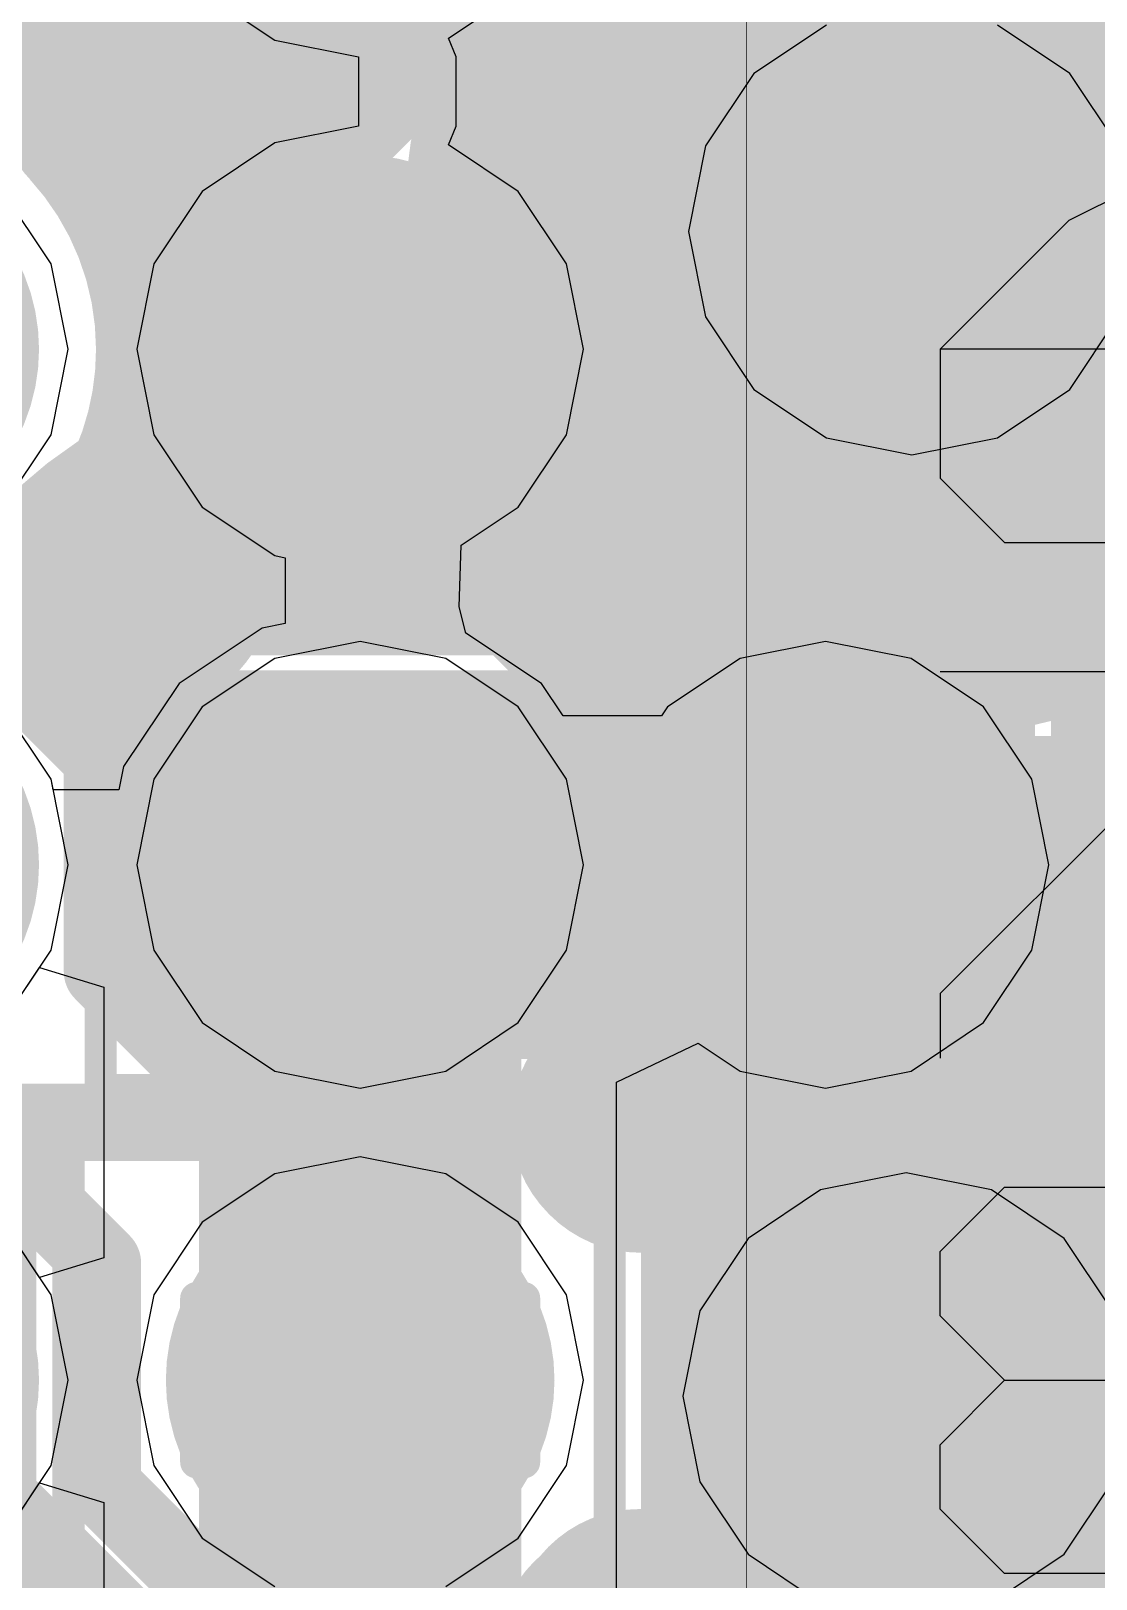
# Model space of a CAD drawing. Header units: millimetres. Extents: x 13 to 259, y -2 to 326.
# Drawn here: x 117.692 to 119.345, y 100.491 to 102.894 of the extents above; entities that cross this region are included whole.
import ezdxf

# ---------------------------------------------------------------- set-up
doc = ezdxf.new("R2010")
doc.units = ezdxf.units.MM
for name, color, linetype in [('BottomLayer', 5, 'Continuous'), ('BottomPaste', 16, 'Continuous'), ('BottomSolder', 6, 'Continuous'), ('ConnectLayer', 7, 'Continuous'), ('DrillDrawing', 1, 'Continuous'), ('Mechanical14', 56, 'Continuous'), ('Mechanical16', 56, 'Continuous'), ('MidLayer1', 16, 'Continuous'), ('MidLayer2', 76, 'Continuous'), ('MidLayer3', 90, 'Continuous'), ('MidLayer4', 156, 'Continuous'), ('MidLayer5', 130, 'Continuous'), ('MidLayer6', 216, 'Continuous'), ('MultiLayer', 9, 'Continuous'), ('TopLayer', 1, 'Continuous'), ('TopOverlay', 2, 'Continuous'), ('TopPaste', 8, 'Continuous'), ('TopSolder', 216, 'Continuous')]:
    doc.layers.add(name, color=color, linetype=linetype)

# ---------------------------------------------------------------- blocks, each defined once
blk = doc.blocks.new('INDC1005X55N_B_4')
at = {"layer": 'BottomLayer'}
for points in [[(-0.76, 0.31), (-0.76, -0.31), (-0.16, 0.31), (-0.16, -0.31)], [(0.16, 0.31), (0.16, -0.31), (0.76, 0.31), (0.76, -0.31)]]:
    blk.add_solid(points, dxfattribs=at)
at = {"layer": 'BottomPaste'}
for points in [[(-0.76, 0.31), (-0.76, -0.31), (-0.16, 0.31), (-0.16, -0.31)], [(0.16, 0.31), (0.16, -0.31), (0.76, 0.31), (0.76, -0.31)]]:
    blk.add_solid(points, dxfattribs=at)
at = {"layer": 'BottomSolder'}
for points in [[(-0.8616, 0.4116), (-0.8616, -0.4116), (-0.0584, 0.4116), (-0.0584, -0.4116)], [(0.0584, 0.4116), (0.0584, -0.4116), (0.8616, 0.4116), (0.8616, -0.4116)]]:
    blk.add_solid(points, dxfattribs=at)
at = {"layer": 'Mechanical14', "const_width": 0.1}
for points in [[(0.9, 0.45), (-0.9, 0.45)], [(-0.9, -0.45), (-0.9, 0.45)], [(0.9, -0.45), (0.9, 0.45)], [(0.9, -0.45), (-0.9, -0.45)]]:
    blk.add_lwpolyline(points, dxfattribs=at)
at = {"layer": 'Mechanical14', "const_width": 0.05}
for points in [[(-0.925, 0.45, 1), (-0.875, 0.45, 1)], [(-0.925, 0.45, 1), (-0.875, 0.45, 1)], [(0.875, 0.45, 1), (0.925, 0.45, 1)], [(0.875, 0.45, 1), (0.925, 0.45, 1)], [(-0.925, -0.45, 1), (-0.875, -0.45, 1)], [(-0.925, -0.45, 1), (-0.875, -0.45, 1)], [(0.875, -0.45, 1), (0.925, -0.45, 1)], [(0.875, -0.45, 1), (0.925, -0.45, 1)]]:
    blk.add_lwpolyline(points, format="xyb", close=True, dxfattribs=at)
at = {"layer": 'Mechanical16', "const_width": 0.05}
for points in [[(0, -0.5), (0, 0.5)], [(0.91, 0.46), (-0.91, 0.46)], [(-0.91, -0.46), (-0.91, 0.46)], [(0.91, -0.46), (0.91, 0.46)], [(0.5, 0), (-0.5, 0)], [(0.91, -0.46), (-0.91, -0.46)]]:
    blk.add_lwpolyline(points, dxfattribs=at)
at = {"layer": 'Mechanical16', "const_width": 0.025}
for points in [[(-0.0125, 0.5, 1), (0.0125, 0.5, 1)], [(-0.9225, 0.46, 1), (-0.8975, 0.46, 1)], [(-0.9225, 0.46, 1), (-0.8975, 0.46, 1)], [(0.8975, 0.46, 1), (0.9225, 0.46, 1)], [(0.8975, 0.46, 1), (0.9225, 0.46, 1)], [(-0.5125, 0, 1), (-0.4875, 0, 1)], [(0.4875, 0, 1), (0.5125, 0, 1)], [(-0.9225, -0.46, 1), (-0.8975, -0.46, 1)], [(-0.9225, -0.46, 1), (-0.8975, -0.46, 1)], [(0.8975, -0.46, 1), (0.9225, -0.46, 1)], [(0.8975, -0.46, 1), (0.9225, -0.46, 1)], [(-0.0125, -0.5, 1), (0.0125, -0.5, 1)]]:
    blk.add_lwpolyline(points, format="xyb", close=True, dxfattribs=at)
blk = doc.blocks.new('CAPC1005X55N_B_21')
at = {"layer": 'BottomLayer'}
for points in [[(-0.76, -0.31), (-0.14, -0.31), (-0.76, 0.31), (-0.14, 0.31)], [(0.14, -0.31), (0.76, -0.31), (0.14, 0.31), (0.76, 0.31)]]:
    blk.add_solid(points, dxfattribs=at)
at = {"layer": 'BottomPaste'}
for points in [[(-0.76, -0.31), (-0.14, -0.31), (-0.76, 0.31), (-0.14, 0.31)], [(0.14, -0.31), (0.76, -0.31), (0.14, 0.31), (0.76, 0.31)]]:
    blk.add_solid(points, dxfattribs=at)
at = {"layer": 'BottomSolder'}
for points in [[(-0.8616, -0.4116), (-0.0384, -0.4116), (-0.8616, 0.4116), (-0.0384, 0.4116)], [(0.0384, -0.4116), (0.8616, -0.4116), (0.0384, 0.4116), (0.8616, 0.4116)]]:
    blk.add_solid(points, dxfattribs=at)
at = {"layer": 'Mechanical14', "const_width": 0.1}
for points in [[(0.5251, 0.2749), (-0.5249, 0.2749)], [(-0.5249, 0.2749), (-0.5249, -0.2751)], [(0.5251, 0.2749), (0.5251, -0.2751)], [(0.5251, -0.2751), (-0.5249, -0.2751)]]:
    blk.add_lwpolyline(points, dxfattribs=at)
at = {"layer": 'Mechanical14', "const_width": 0.05}
for points in [[(-0.5499, 0.2749, 1), (-0.5, 0.2749, 1)], [(-0.5499, 0.2749, 1), (-0.5, 0.2749, 1)], [(0.5001, 0.2749, 1), (0.55, 0.2749, 1)], [(0.5001, 0.2749, 1), (0.55, 0.2749, 1)], [(-0.5499, -0.2751, 1), (-0.5, -0.2751, 1)], [(-0.5499, -0.2751, 1), (-0.5, -0.2751, 1)], [(0.5001, -0.2751, 1), (0.55, -0.2751, 1)], [(0.5001, -0.2751, 1), (0.55, -0.2751, 1)]]:
    blk.add_lwpolyline(points, format="xyb", close=True, dxfattribs=at)
at = {"layer": 'Mechanical16', "const_width": 0.05}
for points in [[(0, 0.5), (0, -0.5)], [(0.91, 0.46), (-0.91, 0.46)], [(-0.91, 0.46), (-0.91, -0.46)], [(0.91, 0.46), (0.91, -0.46)], [(0.5, 0), (-0.5, 0)], [(0.91, -0.46), (-0.91, -0.46)]]:
    blk.add_lwpolyline(points, dxfattribs=at)
at = {"layer": 'Mechanical16', "const_width": 0.025}
for points in [[(-0.0125, 0.5, 1), (0.0125, 0.5, 1)], [(-0.9225, 0.46, 1), (-0.8975, 0.46, 1)], [(-0.9225, 0.46, 1), (-0.8975, 0.46, 1)], [(0.8975, 0.46, 1), (0.9225, 0.46, 1)], [(0.8975, 0.46, 1), (0.9225, 0.46, 1)], [(-0.5125, 0, 1), (-0.4875, 0, 1)], [(0.4875, 0, 1), (0.5125, 0, 1)], [(-0.9225, -0.46, 1), (-0.8975, -0.46, 1)], [(-0.9225, -0.46, 1), (-0.8975, -0.46, 1)], [(0.8975, -0.46, 1), (0.9225, -0.46, 1)], [(0.8975, -0.46, 1), (0.9225, -0.46, 1)], [(-0.0125, -0.5, 1), (0.0125, -0.5, 1)]]:
    blk.add_lwpolyline(points, format="xyb", close=True, dxfattribs=at)
blk = doc.blocks.new('CAPC0603X33N_B_22')
at = {"layer": 'BottomLayer'}
for points in [[(-0.575, -0.2), (-0.125, -0.2), (-0.575, 0.2), (-0.125, 0.2)], [(0.125, -0.2), (0.575, -0.2), (0.125, 0.2), (0.575, 0.2)]]:
    blk.add_solid(points, dxfattribs=at)
at = {"layer": 'BottomPaste'}
for points in [[(-0.575, -0.2), (-0.125, -0.2), (-0.575, 0.2), (-0.125, 0.2)], [(0.125, -0.2), (0.575, -0.2), (0.125, 0.2), (0.575, 0.2)]]:
    blk.add_solid(points, dxfattribs=at)
at = {"layer": 'BottomSolder'}
for points in [[(-0.6766, -0.3016), (-0.0234, -0.3016), (-0.6766, 0.3016), (-0.0234, 0.3016)], [(0.0234, -0.3016), (0.6766, -0.3016), (0.0234, 0.3016), (0.6766, 0.3016)]]:
    blk.add_solid(points, dxfattribs=at)
at = {"layer": 'Mechanical14', "const_width": 0.1}
for points in [[(-0.65, -0.25), (-0.65, 0.25)], [(-0.65, 0.25), (0.65, 0.25)], [(0.65, -0.25), (0.65, 0.25)], [(-0.65, -0.25), (0.65, -0.25)]]:
    blk.add_lwpolyline(points, dxfattribs=at)
at = {"layer": 'Mechanical14', "const_width": 0.05}
for points in [[(-0.675, 0.25, 1), (-0.625, 0.25, 1)], [(-0.675, 0.25, 1), (-0.625, 0.25, 1)], [(0.625, 0.25, 1), (0.675, 0.25, 1)], [(0.625, 0.25, 1), (0.675, 0.25, 1)], [(-0.675, -0.25, 1), (-0.625, -0.25, 1)], [(-0.675, -0.25, 1), (-0.625, -0.25, 1)], [(0.625, -0.25, 1), (0.675, -0.25, 1)], [(0.625, -0.25, 1), (0.675, -0.25, 1)]]:
    blk.add_lwpolyline(points, format="xyb", close=True, dxfattribs=at)
at = {"layer": 'Mechanical16', "const_width": 0.05}
for points in [[(-0.75, -0.35), (-0.75, 0.35)], [(-0.75, 0.35), (0.75, 0.35)], [(0.75, -0.35), (0.75, 0.35)], [(0, -0.3), (0, 0.3)], [(-0.3, 0), (0.3, 0)], [(-0.75, -0.35), (0.75, -0.35)]]:
    blk.add_lwpolyline(points, dxfattribs=at)
at = {"layer": 'Mechanical16', "const_width": 0.025}
for points in [[(-0.7625, 0.35, 1), (-0.7375, 0.35, 1)], [(-0.7625, 0.35, 1), (-0.7375, 0.35, 1)], [(0.7375, 0.35, 1), (0.7625, 0.35, 1)], [(0.7375, 0.35, 1), (0.7625, 0.35, 1)], [(-0.0125, 0.3, 1), (0.0125, 0.3, 1)], [(-0.3125, 0, 1), (-0.2875, 0, 1)], [(0.2875, 0, 1), (0.3125, 0, 1)], [(-0.0125, -0.3, 1), (0.0125, -0.3, 1)], [(-0.7625, -0.35, 1), (-0.7375, -0.35, 1)], [(-0.7625, -0.35, 1), (-0.7375, -0.35, 1)], [(0.7375, -0.35, 1), (0.7625, -0.35, 1)], [(0.7375, -0.35, 1), (0.7625, -0.35, 1)]]:
    blk.add_lwpolyline(points, format="xyb", close=True, dxfattribs=at)
blk = doc.blocks.new('CAPC0603X33N_B_59')
at = {"layer": 'BottomLayer'}
for points in [[(-0.575, -0.2), (-0.125, -0.2), (-0.575, 0.2), (-0.125, 0.2)], [(0.125, -0.2), (0.575, -0.2), (0.125, 0.2), (0.575, 0.2)]]:
    blk.add_solid(points, dxfattribs=at)
at = {"layer": 'BottomPaste'}
for points in [[(-0.575, -0.2), (-0.125, -0.2), (-0.575, 0.2), (-0.125, 0.2)], [(0.125, -0.2), (0.575, -0.2), (0.125, 0.2), (0.575, 0.2)]]:
    blk.add_solid(points, dxfattribs=at)
at = {"layer": 'BottomSolder'}
for points in [[(-0.6766, -0.3016), (-0.0234, -0.3016), (-0.6766, 0.3016), (-0.0234, 0.3016)], [(0.0234, -0.3016), (0.6766, -0.3016), (0.0234, 0.3016), (0.6766, 0.3016)]]:
    blk.add_solid(points, dxfattribs=at)
at = {"layer": 'Mechanical14', "const_width": 0.1}
for points in [[(-0.65, 0.25), (-0.65, -0.25)], [(0.65, 0.25), (-0.65, 0.25)], [(0.65, 0.25), (0.65, -0.25)], [(0.65, -0.25), (-0.65, -0.25)]]:
    blk.add_lwpolyline(points, dxfattribs=at)
at = {"layer": 'Mechanical14', "const_width": 0.05}
for points in [[(-0.675, 0.25, 1), (-0.625, 0.25, 1)], [(-0.675, 0.25, 1), (-0.625, 0.25, 1)], [(0.625, 0.25, 1), (0.675, 0.25, 1)], [(0.625, 0.25, 1), (0.675, 0.25, 1)], [(-0.675, -0.25, 1), (-0.625, -0.25, 1)], [(-0.675, -0.25, 1), (-0.625, -0.25, 1)], [(0.625, -0.25, 1), (0.675, -0.25, 1)], [(0.625, -0.25, 1), (0.675, -0.25, 1)]]:
    blk.add_lwpolyline(points, format="xyb", close=True, dxfattribs=at)
at = {"layer": 'Mechanical16', "const_width": 0.05}
for points in [[(-0.75, 0.35), (-0.75, -0.35)], [(0.75, 0.35), (-0.75, 0.35)], [(0.75, 0.35), (0.75, -0.35)], [(0, 0.3), (0, -0.3)], [(0.3, 0), (-0.3, 0)], [(0.75, -0.35), (-0.75, -0.35)]]:
    blk.add_lwpolyline(points, dxfattribs=at)
at = {"layer": 'Mechanical16', "const_width": 0.025}
for points in [[(-0.7625, 0.35, 1), (-0.7375, 0.35, 1)], [(-0.7625, 0.35, 1), (-0.7375, 0.35, 1)], [(0.7375, 0.35, 1), (0.7625, 0.35, 1)], [(0.7375, 0.35, 1), (0.7625, 0.35, 1)], [(-0.0125, 0.3, 1), (0.0125, 0.3, 1)], [(-0.3125, 0, 1), (-0.2875, 0, 1)], [(0.2875, 0, 1), (0.3125, 0, 1)], [(-0.0125, -0.3, 1), (0.0125, -0.3, 1)], [(-0.7625, -0.35, 1), (-0.7375, -0.35, 1)], [(-0.7625, -0.35, 1), (-0.7375, -0.35, 1)], [(0.7375, -0.35, 1), (0.7625, -0.35, 1)], [(0.7375, -0.35, 1), (0.7625, -0.35, 1)]]:
    blk.add_lwpolyline(points, format="xyb", close=True, dxfattribs=at)
blk = doc.blocks.new('BGA144C80P12X12_1000X1000X170_150')
at = {"layer": 'Mechanical14'}
for p, q in [((-0.6998, 5.6999), (-0.5998, 5.4999)), ((0.1002, 5.3), (0.1002, 5.6999)), ((0.2002, 5.6999), (0.6, 5.3)), ((-0.3999, 5.5999), (-0.3999, 5.3)), ((-0.1, 5.4), (-0.1, 5.5999)), ((0.9002, 5.4), (0.9002, 5.5999)), ((1.2001, 5.4), (1.2001, 5.5999)), ((1.5, 5.5999), (1.5, 5.4)), ((-0.5998, 5.4999), (-0.3999, 5.3)), ((-0.2, 5.3), (-0.1, 5.4)), ((1.0002, 5.3), (0.9002, 5.4)), ((1.2001, 5.4), (1.1001, 5.3)), ((1.3001, 5.3), (1.2001, 5.4)), ((1.5, 5.4), (1.4, 5.3)), ((-0.3999, 5.3), (-0.2, 5.3)), ((0.6, 5.3), (0.7, 5.3)), ((1.1001, 5.3), (1.0002, 5.3)), ((1.4, 5.3), (1.3001, 5.3))]:
    blk.add_line(p, q, dxfattribs=at)
at = {"layer": 'Mechanical14', "const_width": 0.1}
blk.add_lwpolyline([(5, 5), (-5, 5)], dxfattribs=at)
at = {"layer": 'TopLayer', "const_width": 0.2}
for points in [[(-0.5, 4.4, 1), (-0.3, 4.4, 1)], [(0.3, 4.4, 1), (0.5, 4.4, 1)], [(1.1, 4.4, 1), (1.3, 4.4, 1)]]:
    blk.add_lwpolyline(points, format="xyb", close=True, dxfattribs=at)
at = {"layer": 'TopOverlay'}
for const_width in [0.2, 0.001]:
    blk.add_lwpolyline([(5, 5), (-5, 5)], dxfattribs=dict(at, const_width=const_width))
at = {"layer": 'TopPaste', "const_width": 0.2}
for points in [[(-0.5, 4.4, 1), (-0.3, 4.4, 1)], [(0.3, 4.4, 1), (0.5, 4.4, 1)], [(1.1, 4.4, 1), (1.3, 4.4, 1)]]:
    blk.add_lwpolyline(points, format="xyb", close=True, dxfattribs=at)
at = {"layer": 'TopSolder', "const_width": 0.3016}
for points in [[(-0.5508, 4.4, 1), (-0.2492, 4.4, 1)], [(0.2492, 4.4, 1), (0.5508, 4.4, 1)], [(1.0492, 4.4, 1), (1.3508, 4.4, 1)], [(-0.5508, 3.6, 1), (-0.2492, 3.6, 1)], [(0.2492, 3.6, 1), (0.5508, 3.6, 1)], [(1.0492, 3.6, 1), (1.3508, 3.6, 1)]]:
    blk.add_lwpolyline(points, format="xyb", close=True, dxfattribs=at)

msp = doc.modelspace()

# ---------------------------------------------------------------- linework, layer by layer
at = {"layer": 'BottomLayer', "const_width": 0.25}
for points in [[(118.934, 102.5828, 1), (119.184, 102.5828, 1)], [(118.0778, 102.4, 1), (118.3278, 102.4, 1)], [(118.0778, 101.6, 1), (118.3278, 101.6, 1)], [(118.8, 101.6, 1), (119.05, 101.6, 1)], [(118.0778, 100.8, 1), (118.3278, 100.8, 1)], [(118.925, 100.775, 1), (119.175, 100.775, 1)]]:
    msp.add_lwpolyline(points, format="xyb", close=True, dxfattribs=at)
at = {"layer": 'ConnectLayer'}
for p, q in [((117.9577, 102.9549), (118.0702, 102.8797)), ((118.3397, 102.8826), (118.448, 102.9549)), ((118.3516, 102.8539), (118.3397, 102.8826)), ((118.9264, 102.9031), (118.8139, 102.8279)), ((119.3042, 102.8279), (119.1917, 102.9031)), ((118.0702, 102.8797), (118.2, 102.8539)), ((118.2, 102.8539), (118.2, 102.7461)), ((118.3516, 102.7461), (118.3516, 102.8539)), ((118.8139, 102.8279), (118.7388, 102.7155)), ((119.3793, 102.7155), (119.3042, 102.8279)), ((118.2, 102.7461), (118.0702, 102.7203)), ((118.3397, 102.7175), (118.3516, 102.7461)), ((118.0702, 102.7203), (117.9577, 102.6451)), ((118.448, 102.6451), (118.3397, 102.7175)), ((118.7388, 102.7155), (118.7124, 102.5828)), ((117.7231, 102.5327), (117.648, 102.6451)), ((117.7231, 102.5327), (117.648, 102.6451)), ((117.9577, 102.6451), (117.8826, 102.5327)), ((118.5231, 102.5327), (118.448, 102.6451)), ((118.7124, 102.5828), (118.7388, 102.4501)), ((117.7495, 102.4), (117.7231, 102.5327)), ((117.7495, 102.4), (117.7231, 102.5327)), ((117.8826, 102.5327), (117.8562, 102.4)), ((118.5495, 102.4), (118.5231, 102.5327)), ((118.7388, 102.4501), (118.8139, 102.3377)), ((119.3042, 102.3377), (119.3793, 102.4501)), ((117.7231, 102.2673), (117.7495, 102.4)), ((117.7231, 102.2673), (117.7495, 102.4)), ((117.8562, 102.4), (117.8826, 102.2673)), ((118.5231, 102.2673), (118.5495, 102.4)), ((118.8139, 102.3377), (118.9264, 102.2625)), ((119.1917, 102.2625), (119.3042, 102.3377)), ((117.648, 102.1549), (117.7231, 102.2673)), ((117.648, 102.1549), (117.7231, 102.2673)), ((117.8826, 102.2673), (117.9577, 102.1549)), ((118.448, 102.1549), (118.5231, 102.2673)), ((118.9264, 102.2625), (119.059, 102.2362)), ((119.059, 102.2362), (119.1917, 102.2625)), ((117.9577, 102.1549), (118.0702, 102.0797)), ((118.3597, 102.0959), (118.448, 102.1549)), ((118.3562, 102.0001), (118.3597, 102.0959)), ((118.0702, 102.0797), (118.0866, 102.0765)), ((118.0866, 102.0765), (118.0866, 101.9745)), ((118.3668, 101.9595), (118.3562, 102.0001)), ((118.0866, 101.9745), (118.0507, 101.9674)), ((118.0507, 101.9674), (117.9217, 101.8812)), ((118.2028, 101.9467), (118.0702, 101.9203)), ((118.3355, 101.9203), (118.2028, 101.9467)), ((118.484, 101.8812), (118.3668, 101.9595)), ((118.925, 101.9467), (118.7924, 101.9203)), ((119.0577, 101.9203), (118.925, 101.9467)), ((118.0702, 101.9203), (117.9577, 101.8451)), ((118.448, 101.8451), (118.3355, 101.9203)), ((118.7924, 101.9203), (118.6799, 101.8451)), ((119.1702, 101.8451), (119.0577, 101.9203)), ((117.9217, 101.8812), (117.8355, 101.7522)), ((118.5176, 101.8309), (118.484, 101.8812)), ((117.7231, 101.7327), (117.648, 101.8451)), ((117.7231, 101.7327), (117.648, 101.8451)), ((117.9577, 101.8451), (117.8826, 101.7327)), ((118.5231, 101.7327), (118.448, 101.8451)), ((118.6704, 101.8309), (118.5176, 101.8309)), ((118.6799, 101.8451), (118.6704, 101.8309)), ((119.2453, 101.7327), (119.1702, 101.8451)), ((117.8355, 101.7522), (117.8283, 101.7163)), ((117.7495, 101.6), (117.7231, 101.7327)), ((117.7264, 101.7163), (117.7231, 101.7327)), ((117.8826, 101.7327), (117.8562, 101.6)), ((118.5495, 101.6), (118.5231, 101.7327)), ((119.2717, 101.6), (119.2453, 101.7327)), ((117.8283, 101.7163), (117.7264, 101.7163)), ((117.7231, 101.4674), (117.7495, 101.6)), ((117.8562, 101.6), (117.8826, 101.4674)), ((118.5231, 101.4674), (118.5495, 101.6)), ((119.2453, 101.4673), (119.2717, 101.6)), ((117.648, 101.3549), (117.7231, 101.4674)), ((117.8826, 101.4674), (117.9577, 101.3549)), ((118.448, 101.3549), (118.5231, 101.4674)), ((119.1702, 101.3549), (119.2453, 101.4673)), ((117.648, 101.3549), (117.7052, 101.4405)), ((117.7052, 101.4405), (117.8052, 101.4102)), ((117.8052, 101.4102), (117.8052, 100.9898)), ((117.9577, 101.3549), (118.0702, 101.2797)), ((118.3355, 101.2797), (118.448, 101.3549)), ((119.0577, 101.2797), (119.1702, 101.3549)), ((118.6005, 101.2626), (118.7275, 101.3231)), ((118.7275, 101.3231), (118.7924, 101.2797)), ((118.0702, 101.2797), (118.2028, 101.2534)), ((118.2028, 101.2534), (118.3355, 101.2797)), ((118.7924, 101.2797), (118.925, 101.2534)), ((118.925, 101.2534), (119.0577, 101.2797)), ((118.6005, 100.3124), (118.6005, 101.2626)), ((118.2028, 101.1467), (118.0702, 101.1203)), ((118.3355, 101.1203), (118.2028, 101.1467)), ((118.0702, 101.1203), (117.9577, 101.0451)), ((118.448, 101.0451), (118.3355, 101.1203)), ((119.05, 101.1217), (118.9174, 101.0953)), ((119.1827, 101.0953), (119.05, 101.1217)), ((118.9174, 101.0953), (118.8049, 101.0201)), ((119.2952, 101.0201), (119.1827, 101.0953)), ((117.7231, 100.9327), (117.648, 101.0451)), ((117.7052, 100.9595), (117.648, 101.0451)), ((117.9577, 101.0451), (117.8826, 100.9327)), ((118.5231, 100.9327), (118.448, 101.0451)), ((118.8049, 101.0201), (118.7298, 100.9077)), ((119.3703, 100.9077), (119.2952, 101.0201)), ((117.8052, 100.9898), (117.7052, 100.9595)), ((117.7495, 100.8), (117.7231, 100.9327)), ((117.8826, 100.9327), (117.8562, 100.8)), ((118.5495, 100.8), (118.5231, 100.9327)), ((118.7298, 100.9077), (118.7034, 100.775)), ((117.7231, 100.6674), (117.7495, 100.8)), ((117.8562, 100.8), (117.8826, 100.6674)), ((118.5231, 100.6674), (118.5495, 100.8)), ((118.7034, 100.775), (118.7298, 100.6423)), ((117.648, 100.5549), (117.7231, 100.6674)), ((117.8826, 100.6674), (117.9577, 100.5549)), ((118.448, 100.5549), (118.5231, 100.6674)), ((117.648, 100.5549), (117.7052, 100.6405)), ((117.7052, 100.6405), (117.8052, 100.6102)), ((118.7298, 100.6423), (118.8049, 100.5299)), ((119.2952, 100.5299), (119.3703, 100.6423)), ((117.8052, 100.6102), (117.8052, 100)), ((117.9577, 100.5549), (118.0702, 100.4797)), ((118.3355, 100.4797), (118.448, 100.5549)), ((118.8049, 100.5299), (118.9174, 100.4547)), ((119.1827, 100.4547), (119.2952, 100.5299))]:
    msp.add_line(p, q, dxfattribs=at)
at = {"layer": 'ConnectLayer', "const_width": 0.4}
for points in [[(117.8501, 103.6153), (118.5631, 102.9023)], [(117.8501, 103.6153), (118.5631, 102.9023)], [(117.9328, 102.6593), (118.776, 103.5025)], [(117.9328, 102.6593), (118.776, 103.5025)], [(117.9015, 102.7154), (118.5183, 102.0986)], [(117.9015, 102.7154), (118.5183, 102.0986)], [(117.9928, 102.4), (118.4981, 102.4)], [(117.9928, 102.4), (118.4981, 102.4)], [(118.3034, 102.1814), (118.5042, 102.3822)], [(118.3034, 102.1814), (118.5042, 102.3822)], [(118.5183, 102.0986), (118.7015, 101.9154)], [(118.5183, 102.0986), (118.7015, 101.9154)], [(119.3786, 102.0868), (119.5256, 101.9399)], [(119.3786, 102.0868), (119.5256, 101.9399)], [(118.7612, 101.7906), (118.9701, 101.9996)], [(118.7612, 101.7906), (118.9701, 101.9996)], [(118.7015, 101.9154), (119.3144, 101.3025)], [(118.7015, 101.9154), (119.3144, 101.3025)], [(119.1715, 101.3524), (119.4877, 101.6687)], [(119.1715, 101.3524), (119.4877, 101.6687)], [(118.7928, 101.6), (119.4984, 101.6)], [(118.7928, 101.6), (119.4984, 101.6)], [(119.3144, 101.3025), (119.5775, 101.0394)], [(119.3144, 101.3025), (119.5775, 101.0394)]]:
    msp.add_lwpolyline(points, dxfattribs=at)
for points in [[(117.9928, 103.2, -0.188433), (117.8365, 102.8)], [(117.9928, 103.2, -0.188433), (117.8365, 102.8)], [(119.5721, 102.2915, -3.66103), (119.562, 102.8913)], [(119.5721, 102.2915, -3.66103), (119.562, 102.8913)], [(117.8365, 102.8, -0.188433), (117.9928, 102.4)], [(117.8365, 102.8, -0.188433), (117.9928, 102.4)], [(117.9928, 102.4, -0.124971), (117.9214, 102.1185)], [(117.9928, 102.4, -0.124971), (117.9214, 102.1185)], [(117.9214, 102.1185, -0.568619), (118.7928, 101.6)], [(117.9214, 102.1185, -0.568619), (118.7928, 101.6)], [(120.665, 101.725, -1.537834), (119.6792, 102.1625)], [(120.665, 101.725, -1.537834), (119.6792, 102.1625)], [(117.8028, 102.0337, -0.062001), (117.9214, 102.1185)], [(117.8028, 102.0337, -0.062001), (117.9214, 102.1185)], [(117.9214, 102.1185, -0.062001), (117.8365, 102)], [(117.9214, 102.1185, -0.062001), (117.8365, 102)], [(118.7928, 101.6, -0.188433), (118.6365, 101.2)], [(118.7928, 101.6, -0.188433), (118.6365, 101.2)], [(118.6386, 101.1978, -0.663282), (119.64, 100.775)], [(118.6386, 101.1978, -0.663282), (119.64, 100.775)], [(118.6365, 100.4, -0.059253), (118.7183, 100.2871)], [(118.6365, 100.4, -0.059253), (118.7183, 100.2871)], [(118.7183, 100.2871, -0.05847), (118.6143, 100.3772)], [(118.7183, 100.2871, -0.05847), (118.6143, 100.3772)]]:
    msp.add_lwpolyline(points, format="xyb", dxfattribs=at)
at = {"layer": 'ConnectLayer', "const_width": 0.2}
for points in [[(118.4631, 102.9023, 1), (118.6631, 102.9023, 1)], [(118.4631, 102.9023, 1), (118.6631, 102.9023, 1)], [(117.7365, 102.8, 1), (117.9365, 102.8, 1)], [(117.7365, 102.8, 1), (117.9365, 102.8, 1)], [(117.7365, 102.8, 1), (117.9365, 102.8, 1)], [(117.7365, 102.8, 1), (117.9365, 102.8, 1)], [(117.8015, 102.7154, 1), (118.0015, 102.7154, 1)], [(117.8015, 102.7154, 1), (118.0015, 102.7154, 1)], [(117.8328, 102.6593, 1), (118.0328, 102.6593, 1)], [(117.8328, 102.6593, 1), (118.0328, 102.6593, 1)], [(117.8928, 102.4, 1), (118.0928, 102.4, 1)], [(117.8928, 102.4, 1), (118.0928, 102.4, 1)], [(117.8928, 102.4, 1), (118.0928, 102.4, 1)], [(117.8928, 102.4, 1), (118.0928, 102.4, 1)], [(117.8928, 102.4, 1), (118.0928, 102.4, 1)], [(117.8928, 102.4, 1), (118.0928, 102.4, 1)], [(118.3981, 102.4, 1), (118.5981, 102.4, 1)], [(118.3981, 102.4, 1), (118.5981, 102.4, 1)], [(118.4042, 102.3822, 1), (118.6042, 102.3822, 1)], [(118.4042, 102.3822, 1), (118.6042, 102.3822, 1)], [(118.2034, 102.1814, 1), (118.4034, 102.1814, 1)], [(118.2034, 102.1814, 1), (118.4034, 102.1814, 1)], [(117.8214, 102.1185, 1), (118.0214, 102.1185, 1)], [(117.8214, 102.1185, 1), (118.0214, 102.1185, 1)], [(117.8214, 102.1185, 1), (118.0214, 102.1185, 1)], [(117.8214, 102.1185, 1), (118.0214, 102.1185, 1)], [(117.8214, 102.1185, 1), (118.0214, 102.1185, 1)], [(117.8214, 102.1185, 1), (118.0214, 102.1185, 1)], [(117.8214, 102.1185, 1), (118.0214, 102.1185, 1)], [(117.8214, 102.1185, 1), (118.0214, 102.1185, 1)], [(118.4183, 102.0986, 1), (118.6183, 102.0986, 1)], [(118.4183, 102.0986, 1), (118.6183, 102.0986, 1)], [(118.4183, 102.0986, 1), (118.6183, 102.0986, 1)], [(118.4183, 102.0986, 1), (118.6183, 102.0986, 1)], [(119.2786, 102.0868, 1), (119.4786, 102.0868, 1)], [(119.2786, 102.0868, 1), (119.4786, 102.0868, 1)], [(117.7028, 102.0337, 1), (117.9028, 102.0337, 1)], [(117.7028, 102.0337, 1), (117.9028, 102.0337, 1)], [(117.7365, 102, 1), (117.9365, 102, 1)], [(117.7365, 102, 1), (117.9365, 102, 1)], [(118.8701, 101.9996, 1), (119.0701, 101.9996, 1)], [(118.8701, 101.9996, 1), (119.0701, 101.9996, 1)], [(119.4256, 101.9399, 1), (119.6256, 101.9399, 1)], [(119.4256, 101.9399, 1), (119.6256, 101.9399, 1)], [(118.6015, 101.9154, 1), (118.8015, 101.9154, 1)], [(118.6015, 101.9154, 1), (118.8015, 101.9154, 1)], [(118.6015, 101.9154, 1), (118.8015, 101.9154, 1)], [(118.6015, 101.9154, 1), (118.8015, 101.9154, 1)], [(118.6612, 101.7906, 1), (118.8612, 101.7906, 1)], [(118.6612, 101.7906, 1), (118.8612, 101.7906, 1)], [(119.3877, 101.6687, 1), (119.5877, 101.6687, 1)], [(119.3877, 101.6687, 1), (119.5877, 101.6687, 1)], [(118.6928, 101.6, 1), (118.8928, 101.6, 1)], [(118.6928, 101.6, 1), (118.8928, 101.6, 1)], [(118.6928, 101.6, 1), (118.8928, 101.6, 1)], [(118.6928, 101.6, 1), (118.8928, 101.6, 1)], [(118.6928, 101.6, 1), (118.8928, 101.6, 1)], [(118.6928, 101.6, 1), (118.8928, 101.6, 1)], [(119.3984, 101.6, 1), (119.5984, 101.6, 1)], [(119.3984, 101.6, 1), (119.5984, 101.6, 1)], [(119.0715, 101.3524, 1), (119.2715, 101.3524, 1)], [(119.0715, 101.3524, 1), (119.2715, 101.3524, 1)], [(119.2144, 101.3025, 1), (119.4144, 101.3025, 1)], [(119.2144, 101.3025, 1), (119.4144, 101.3025, 1)], [(119.2144, 101.3025, 1), (119.4144, 101.3025, 1)], [(119.2144, 101.3025, 1), (119.4144, 101.3025, 1)], [(118.5365, 101.2, 1), (118.7365, 101.2, 1)], [(118.5365, 101.2, 1), (118.7365, 101.2, 1)], [(118.5386, 101.1978, 1), (118.7386, 101.1978, 1)], [(118.5386, 101.1978, 1), (118.7386, 101.1978, 1)], [(118.5365, 100.4, 1), (118.7365, 100.4, 1)], [(118.5365, 100.4, 1), (118.7365, 100.4, 1)], [(118.5143, 100.3772, 1), (118.7143, 100.3772, 1)], [(118.5143, 100.3772, 1), (118.7143, 100.3772, 1)]]:
    msp.add_lwpolyline(points, format="xyb", close=True, dxfattribs=at)
at = {"layer": 'DrillDrawing', "const_width": 0.0508}
for points in [[(118.932, 102.7098), (118.932, 102.8368)], [(118.932, 102.8368), (119.186, 102.8368)], [(119.186, 102.7098), (119.186, 102.8368)], [(118.805, 102.4558), (118.805, 102.7098)], [(118.805, 102.7098), (118.932, 102.7098)], [(119.186, 102.7098), (119.313, 102.7098)], [(119.313, 102.4558), (119.313, 102.7098)], [(118.0758, 102.527), (118.0758, 102.654)], [(118.0758, 102.654), (118.3298, 102.654)], [(118.3298, 102.527), (118.3298, 102.654)], [(117.9488, 102.273), (117.9488, 102.527)], [(117.9488, 102.527), (118.0758, 102.527)], [(118.3298, 102.527), (118.4568, 102.527)], [(118.4568, 102.273), (118.4568, 102.527)], [(118.805, 102.4558), (118.932, 102.4558)], [(118.932, 102.3288), (118.932, 102.4558)], [(119.186, 102.4558), (119.313, 102.4558)], [(119.186, 102.3288), (119.186, 102.4558)], [(118.932, 102.3288), (119.186, 102.3288)], [(117.9488, 102.273), (118.0758, 102.273)], [(118.0758, 102.146), (118.0758, 102.273)], [(118.3298, 102.273), (118.4568, 102.273)], [(118.3298, 102.146), (118.3298, 102.273)], [(118.0758, 102.146), (118.3298, 102.146)], [(118.0758, 101.727), (118.0758, 101.854)], [(118.0758, 101.854), (118.3298, 101.854)], [(118.3298, 101.727), (118.3298, 101.854)], [(118.798, 101.727), (118.798, 101.854)], [(118.798, 101.854), (119.052, 101.854)], [(119.052, 101.727), (119.052, 101.854)], [(117.9488, 101.473), (117.9488, 101.727)], [(117.9488, 101.727), (118.0758, 101.727)], [(118.3298, 101.727), (118.4568, 101.727)], [(118.4568, 101.473), (118.4568, 101.727)], [(118.671, 101.473), (118.671, 101.727)], [(118.671, 101.727), (118.798, 101.727)], [(119.052, 101.727), (119.179, 101.727)], [(119.179, 101.473), (119.179, 101.727)], [(117.9488, 101.473), (118.0758, 101.473)], [(118.0758, 101.346), (118.0758, 101.473)], [(118.3298, 101.473), (118.4568, 101.473)], [(118.3298, 101.346), (118.3298, 101.473)], [(118.671, 101.473), (118.798, 101.473)], [(118.798, 101.346), (118.798, 101.473)], [(119.052, 101.473), (119.179, 101.473)], [(119.052, 101.346), (119.052, 101.473)], [(118.0758, 101.346), (118.3298, 101.346)], [(118.798, 101.346), (119.052, 101.346)], [(118.0758, 100.927), (118.0758, 101.054)], [(118.0758, 101.054), (118.3298, 101.054)], [(118.3298, 100.927), (118.3298, 101.054)], [(118.923, 100.902), (118.923, 101.029)], [(118.923, 101.029), (119.177, 101.029)], [(119.177, 100.902), (119.177, 101.029)], [(117.9488, 100.673), (117.9488, 100.927)], [(117.9488, 100.927), (118.0758, 100.927)], [(118.3298, 100.927), (118.4568, 100.927)], [(118.4568, 100.673), (118.4568, 100.927)], [(118.796, 100.648), (118.796, 100.902)], [(118.796, 100.902), (118.923, 100.902)], [(119.177, 100.902), (119.304, 100.902)], [(119.304, 100.648), (119.304, 100.902)], [(117.9488, 100.673), (118.0758, 100.673)], [(118.0758, 100.546), (118.0758, 100.673)], [(118.3298, 100.673), (118.4568, 100.673)], [(118.3298, 100.546), (118.3298, 100.673)], [(118.796, 100.648), (118.923, 100.648)], [(118.923, 100.521), (118.923, 100.648)], [(119.177, 100.648), (119.304, 100.648)], [(119.177, 100.521), (119.177, 100.648)], [(118.0758, 100.546), (118.3298, 100.546)], [(118.923, 100.521), (119.177, 100.521)]]:
    msp.add_lwpolyline(points, dxfattribs=at)
at = {"layer": 'DrillDrawing', "const_width": 0.0254}
for points in [[(118.9193, 102.8368, 1), (118.9447, 102.8368, 1)], [(118.9193, 102.8368, 1), (118.9447, 102.8368, 1)], [(119.1733, 102.8368, 1), (119.1987, 102.8368, 1)], [(119.1733, 102.8368, 1), (119.1987, 102.8368, 1)], [(118.7923, 102.7098, 1), (118.8177, 102.7098, 1)], [(118.7923, 102.7098, 1), (118.8177, 102.7098, 1)], [(118.9193, 102.7098, 1), (118.9447, 102.7098, 1)], [(118.9193, 102.7098, 1), (118.9447, 102.7098, 1)], [(119.1733, 102.7098, 1), (119.1987, 102.7098, 1)], [(119.1733, 102.7098, 1), (119.1987, 102.7098, 1)], [(119.3003, 102.7098, 1), (119.3257, 102.7098, 1)], [(119.3003, 102.7098, 1), (119.3257, 102.7098, 1)], [(118.0631, 102.654, 1), (118.0885, 102.654, 1)], [(118.0631, 102.654, 1), (118.0885, 102.654, 1)], [(118.3171, 102.654, 1), (118.3425, 102.654, 1)], [(118.3171, 102.654, 1), (118.3425, 102.654, 1)], [(117.9361, 102.527, 1), (117.9615, 102.527, 1)], [(117.9361, 102.527, 1), (117.9615, 102.527, 1)], [(118.0631, 102.527, 1), (118.0885, 102.527, 1)], [(118.0631, 102.527, 1), (118.0885, 102.527, 1)], [(118.3171, 102.527, 1), (118.3425, 102.527, 1)], [(118.3171, 102.527, 1), (118.3425, 102.527, 1)], [(118.4441, 102.527, 1), (118.4695, 102.527, 1)], [(118.4441, 102.527, 1), (118.4695, 102.527, 1)], [(118.7923, 102.4558, 1), (118.8177, 102.4558, 1)], [(118.7923, 102.4558, 1), (118.8177, 102.4558, 1)], [(118.9193, 102.4558, 1), (118.9447, 102.4558, 1)], [(118.9193, 102.4558, 1), (118.9447, 102.4558, 1)], [(119.1733, 102.4558, 1), (119.1987, 102.4558, 1)], [(119.1733, 102.4558, 1), (119.1987, 102.4558, 1)], [(119.3003, 102.4558, 1), (119.3257, 102.4558, 1)], [(119.3003, 102.4558, 1), (119.3257, 102.4558, 1)], [(118.9193, 102.3288, 1), (118.9447, 102.3288, 1)], [(118.9193, 102.3288, 1), (118.9447, 102.3288, 1)], [(119.1733, 102.3288, 1), (119.1987, 102.3288, 1)], [(119.1733, 102.3288, 1), (119.1987, 102.3288, 1)], [(117.9361, 102.273, 1), (117.9615, 102.273, 1)], [(117.9361, 102.273, 1), (117.9615, 102.273, 1)], [(118.0631, 102.273, 1), (118.0885, 102.273, 1)], [(118.0631, 102.273, 1), (118.0885, 102.273, 1)], [(118.3171, 102.273, 1), (118.3425, 102.273, 1)], [(118.3171, 102.273, 1), (118.3425, 102.273, 1)], [(118.4441, 102.273, 1), (118.4695, 102.273, 1)], [(118.4441, 102.273, 1), (118.4695, 102.273, 1)], [(118.0631, 102.146, 1), (118.0885, 102.146, 1)], [(118.0631, 102.146, 1), (118.0885, 102.146, 1)], [(118.3171, 102.146, 1), (118.3425, 102.146, 1)], [(118.3171, 102.146, 1), (118.3425, 102.146, 1)], [(118.0631, 101.854, 1), (118.0885, 101.854, 1)], [(118.0631, 101.854, 1), (118.0885, 101.854, 1)], [(118.3171, 101.854, 1), (118.3425, 101.854, 1)], [(118.3171, 101.854, 1), (118.3425, 101.854, 1)], [(118.7853, 101.854, 1), (118.8107, 101.854, 1)], [(118.7853, 101.854, 1), (118.8107, 101.854, 1)], [(119.0393, 101.854, 1), (119.0647, 101.854, 1)], [(119.0393, 101.854, 1), (119.0647, 101.854, 1)], [(117.9361, 101.727, 1), (117.9615, 101.727, 1)], [(117.9361, 101.727, 1), (117.9615, 101.727, 1)], [(118.0631, 101.727, 1), (118.0885, 101.727, 1)], [(118.0631, 101.727, 1), (118.0885, 101.727, 1)], [(118.3171, 101.727, 1), (118.3425, 101.727, 1)], [(118.3171, 101.727, 1), (118.3425, 101.727, 1)], [(118.4441, 101.727, 1), (118.4695, 101.727, 1)], [(118.4441, 101.727, 1), (118.4695, 101.727, 1)], [(118.6583, 101.727, 1), (118.6837, 101.727, 1)], [(118.6583, 101.727, 1), (118.6837, 101.727, 1)], [(118.7853, 101.727, 1), (118.8107, 101.727, 1)], [(118.7853, 101.727, 1), (118.8107, 101.727, 1)], [(119.0393, 101.727, 1), (119.0647, 101.727, 1)], [(119.0393, 101.727, 1), (119.0647, 101.727, 1)], [(119.1663, 101.727, 1), (119.1917, 101.727, 1)], [(119.1663, 101.727, 1), (119.1917, 101.727, 1)], [(117.9361, 101.473, 1), (117.9615, 101.473, 1)], [(117.9361, 101.473, 1), (117.9615, 101.473, 1)], [(118.0631, 101.473, 1), (118.0885, 101.473, 1)], [(118.0631, 101.473, 1), (118.0885, 101.473, 1)], [(118.3171, 101.473, 1), (118.3425, 101.473, 1)], [(118.3171, 101.473, 1), (118.3425, 101.473, 1)], [(118.4441, 101.473, 1), (118.4695, 101.473, 1)], [(118.4441, 101.473, 1), (118.4695, 101.473, 1)], [(118.6583, 101.473, 1), (118.6837, 101.473, 1)], [(118.6583, 101.473, 1), (118.6837, 101.473, 1)], [(118.7853, 101.473, 1), (118.8107, 101.473, 1)], [(118.7853, 101.473, 1), (118.8107, 101.473, 1)], [(119.0393, 101.473, 1), (119.0647, 101.473, 1)], [(119.0393, 101.473, 1), (119.0647, 101.473, 1)], [(119.1663, 101.473, 1), (119.1917, 101.473, 1)], [(119.1663, 101.473, 1), (119.1917, 101.473, 1)], [(118.0631, 101.346, 1), (118.0885, 101.346, 1)], [(118.0631, 101.346, 1), (118.0885, 101.346, 1)], [(118.3171, 101.346, 1), (118.3425, 101.346, 1)], [(118.3171, 101.346, 1), (118.3425, 101.346, 1)], [(118.7853, 101.346, 1), (118.8107, 101.346, 1)], [(118.7853, 101.346, 1), (118.8107, 101.346, 1)], [(119.0393, 101.346, 1), (119.0647, 101.346, 1)], [(119.0393, 101.346, 1), (119.0647, 101.346, 1)], [(118.0631, 101.054, 1), (118.0885, 101.054, 1)], [(118.0631, 101.054, 1), (118.0885, 101.054, 1)], [(118.3171, 101.054, 1), (118.3425, 101.054, 1)], [(118.3171, 101.054, 1), (118.3425, 101.054, 1)], [(118.9103, 101.029, 1), (118.9357, 101.029, 1)], [(118.9103, 101.029, 1), (118.9357, 101.029, 1)], [(119.1643, 101.029, 1), (119.1897, 101.029, 1)], [(119.1643, 101.029, 1), (119.1897, 101.029, 1)], [(117.9361, 100.927, 1), (117.9615, 100.927, 1)], [(117.9361, 100.927, 1), (117.9615, 100.927, 1)], [(118.0631, 100.927, 1), (118.0885, 100.927, 1)], [(118.0631, 100.927, 1), (118.0885, 100.927, 1)], [(118.3171, 100.927, 1), (118.3425, 100.927, 1)], [(118.3171, 100.927, 1), (118.3425, 100.927, 1)], [(118.4441, 100.927, 1), (118.4695, 100.927, 1)], [(118.4441, 100.927, 1), (118.4695, 100.927, 1)], [(118.7833, 100.902, 1), (118.8087, 100.902, 1)], [(118.7833, 100.902, 1), (118.8087, 100.902, 1)], [(118.9103, 100.902, 1), (118.9357, 100.902, 1)], [(118.9103, 100.902, 1), (118.9357, 100.902, 1)], [(119.1643, 100.902, 1), (119.1897, 100.902, 1)], [(119.1643, 100.902, 1), (119.1897, 100.902, 1)], [(119.2913, 100.902, 1), (119.3167, 100.902, 1)], [(119.2913, 100.902, 1), (119.3167, 100.902, 1)], [(117.9361, 100.673, 1), (117.9615, 100.673, 1)], [(117.9361, 100.673, 1), (117.9615, 100.673, 1)], [(118.0631, 100.673, 1), (118.0885, 100.673, 1)], [(118.0631, 100.673, 1), (118.0885, 100.673, 1)], [(118.3171, 100.673, 1), (118.3425, 100.673, 1)], [(118.3171, 100.673, 1), (118.3425, 100.673, 1)], [(118.4441, 100.673, 1), (118.4695, 100.673, 1)], [(118.4441, 100.673, 1), (118.4695, 100.673, 1)], [(118.7833, 100.648, 1), (118.8087, 100.648, 1)], [(118.7833, 100.648, 1), (118.8087, 100.648, 1)], [(118.9103, 100.648, 1), (118.9357, 100.648, 1)], [(118.9103, 100.648, 1), (118.9357, 100.648, 1)], [(119.1643, 100.648, 1), (119.1897, 100.648, 1)], [(119.1643, 100.648, 1), (119.1897, 100.648, 1)], [(119.2913, 100.648, 1), (119.3167, 100.648, 1)], [(119.2913, 100.648, 1), (119.3167, 100.648, 1)], [(118.0631, 100.546, 1), (118.0885, 100.546, 1)], [(118.0631, 100.546, 1), (118.0885, 100.546, 1)], [(118.3171, 100.546, 1), (118.3425, 100.546, 1)], [(118.3171, 100.546, 1), (118.3425, 100.546, 1)], [(118.9103, 100.521, 1), (118.9357, 100.521, 1)], [(118.9103, 100.521, 1), (118.9357, 100.521, 1)], [(119.1643, 100.521, 1), (119.1897, 100.521, 1)], [(119.1643, 100.521, 1), (119.1897, 100.521, 1)]]:
    msp.add_lwpolyline(points, format="xyb", close=True, dxfattribs=at)
at = {"layer": 'MidLayer1', "const_width": 0.2}
for points in [[(118.959, 102.5828, 1), (119.159, 102.5828, 1)], [(118.1028, 102.4, 1), (118.3028, 102.4, 1)], [(118.1028, 101.6, 1), (118.3028, 101.6, 1)], [(118.825, 101.6, 1), (119.025, 101.6, 1)], [(118.1028, 100.8, 1), (118.3028, 100.8, 1)], [(118.95, 100.775, 1), (119.15, 100.775, 1)]]:
    msp.add_lwpolyline(points, format="xyb", close=True, dxfattribs=at)
at = {"layer": 'MidLayer2'}
for points, const_width in [([(118.7106, 102.8), (118.9106, 103)], 0.12), ([(115.6372, 102.8), (118.7106, 102.8)], 0.12), ([(116.2028, 102), (119.7844, 102)], 0.12), ([(115.4028, 101.2), (119.0907, 101.2)], 0.12), ([(119.0907, 101.2), (119.0947, 101.196)], 0.12), ([(119.0907, 101.2), (119.3475, 101.2)], 0.12), ([(119.0947, 101.196), (121.3791, 101.196)], 0.12), ([(117.4028, 100.8), (117.8028, 100.4)], 0.2), ([(118.7098, 100.4889), (118.9959, 100.775)], 0.2), ([(118.9959, 100.775), (119.05, 100.775)], 0.2), ([(118.6209, 100.4), (118.7098, 100.4889)], 0.12)]:
    msp.add_lwpolyline(points, dxfattribs=dict(at, const_width=const_width))
for points, const_width in [([(118.6806, 102.8, 1), (118.7406, 102.8, 1)], 0.06), ([(118.6806, 102.8, 1), (118.7406, 102.8, 1)], 0.06), ([(118.959, 102.5828, 1), (119.159, 102.5828, 1)], 0.2), ([(118.1028, 102.4, 1), (118.3028, 102.4, 1)], 0.2), ([(118.1028, 101.6, 1), (118.3028, 101.6, 1)], 0.2), ([(118.825, 101.6, 1), (119.025, 101.6, 1)], 0.2), ([(119.0607, 101.2, 1), (119.1207, 101.2, 1)], 0.06), ([(119.0607, 101.2, 1), (119.1207, 101.2, 1)], 0.06), ([(119.0607, 101.2, 1), (119.1207, 101.2, 1)], 0.06), ([(119.0647, 101.196, 1), (119.1247, 101.196, 1)], 0.06), ([(119.0647, 101.196, 1), (119.1247, 101.196, 1)], 0.06), ([(119.3175, 101.2, 1), (119.3775, 101.2, 1)], 0.06), ([(118.1028, 100.8, 1), (118.3028, 100.8, 1)], 0.2), ([(118.95, 100.775, 1), (119.15, 100.775, 1)], 0.2), ([(118.9459, 100.775, 1), (119.0459, 100.775, 1)], 0.1), ([(118.9459, 100.775, 1), (119.0459, 100.775, 1)], 0.1), ([(119, 100.775, 1), (119.1, 100.775, 1)], 0.1), ([(118.6598, 100.4889, 1), (118.7598, 100.4889, 1)], 0.1), ([(118.6798, 100.4889, 1), (118.7398, 100.4889, 1)], 0.06), ([(117.7528, 100.4, 1), (117.8528, 100.4, 1)], 0.1)]:
    msp.add_lwpolyline(points, format="xyb", close=True, dxfattribs=dict(at, const_width=const_width))
at = {"layer": 'MidLayer3', "const_width": 0.12}
for points in [[(118.7106, 102.8), (118.9606, 103.05)], [(117.0028, 102.8), (118.7106, 102.8)], [(117.0028, 102), (119.7844, 102)], [(116.4372, 101.2), (123.5, 101.2)]]:
    msp.add_lwpolyline(points, dxfattribs=at)
at = {"layer": 'MidLayer3'}
for points, const_width in [([(118.6806, 102.8, 1), (118.7406, 102.8, 1)], 0.06), ([(118.6806, 102.8, 1), (118.7406, 102.8, 1)], 0.06), ([(118.959, 102.5828, 1), (119.159, 102.5828, 1)], 0.2), ([(118.1028, 102.4, 1), (118.3028, 102.4, 1)], 0.2), ([(118.1028, 101.6, 1), (118.3028, 101.6, 1)], 0.2), ([(118.825, 101.6, 1), (119.025, 101.6, 1)], 0.2), ([(118.1028, 100.8, 1), (118.3028, 100.8, 1)], 0.2), ([(118.95, 100.775, 1), (119.15, 100.775, 1)], 0.2)]:
    msp.add_lwpolyline(points, format="xyb", close=True, dxfattribs=dict(at, const_width=const_width))
at = {"layer": 'MidLayer4', "const_width": 0.12}
for points in [[(118.3685, 102.8), (118.6028, 103.0343)], [(114.0291, 102.8), (118.3685, 102.8)], [(117.5685, 102), (117.8028, 101.7657)], [(117.8028, 101.4343), (117.8028, 101.7657)], [(117.8028, 101.4343), (118.0372, 101.2)], [(117.5846, 101.2), (117.8028, 100.9818)], [(118.0372, 101.2), (118.625, 101.2)], [(118.625, 101.2), (118.6501, 101.175)], [(118.6501, 101.175), (120.2101, 101.175)], [(117.8028, 100.6343), (117.8028, 100.9818)], [(117.8028, 100.6343), (118.0372, 100.4)]]:
    msp.add_lwpolyline(points, dxfattribs=at)
at = {"layer": 'MidLayer4'}
for points, const_width in [([(118.3385, 102.8, 1), (118.3985, 102.8, 1)], 0.06), ([(118.3385, 102.8, 1), (118.3985, 102.8, 1)], 0.06), ([(118.959, 102.5828, 1), (119.159, 102.5828, 1)], 0.2), ([(118.1028, 102.4, 1), (118.3028, 102.4, 1)], 0.2), ([(117.7728, 101.7657, 1), (117.8328, 101.7657, 1)], 0.06), ([(117.7728, 101.7657, 1), (117.8328, 101.7657, 1)], 0.06), ([(118.1028, 101.6, 1), (118.3028, 101.6, 1)], 0.2), ([(118.825, 101.6, 1), (119.025, 101.6, 1)], 0.2), ([(117.7728, 101.4343, 1), (117.8328, 101.4343, 1)], 0.06), ([(117.7728, 101.4343, 1), (117.8328, 101.4343, 1)], 0.06), ([(118.0072, 101.2, 1), (118.0672, 101.2, 1)], 0.06), ([(118.0072, 101.2, 1), (118.0672, 101.2, 1)], 0.06), ([(118.595, 101.2, 1), (118.655, 101.2, 1)], 0.06), ([(118.595, 101.2, 1), (118.655, 101.2, 1)], 0.06), ([(118.6201, 101.175, 1), (118.68, 101.175, 1)], 0.06), ([(118.6201, 101.175, 1), (118.68, 101.175, 1)], 0.06), ([(117.7729, 100.9818, 1), (117.8328, 100.9818, 1)], 0.06), ([(117.7729, 100.9818, 1), (117.8328, 100.9818, 1)], 0.06), ([(118.1028, 100.8, 1), (118.3028, 100.8, 1)], 0.2), ([(118.95, 100.775, 1), (119.15, 100.775, 1)], 0.2), ([(117.7729, 100.6343, 1), (117.8328, 100.6343, 1)], 0.06), ([(117.7729, 100.6343, 1), (117.8328, 100.6343, 1)], 0.06)]:
    msp.add_lwpolyline(points, format="xyb", close=True, dxfattribs=dict(at, const_width=const_width))
at = {"layer": 'MidLayer5', "const_width": 0.2}
for points in [[(118.959, 102.5828, 1), (119.159, 102.5828, 1)], [(118.1028, 102.4, 1), (118.3028, 102.4, 1)], [(118.1028, 101.6, 1), (118.3028, 101.6, 1)], [(118.825, 101.6, 1), (119.025, 101.6, 1)], [(118.1028, 100.8, 1), (118.3028, 100.8, 1)], [(118.95, 100.775, 1), (119.15, 100.775, 1)]]:
    msp.add_lwpolyline(points, format="xyb", close=True, dxfattribs=at)
at = {"layer": 'MidLayer6'}
for points, const_width in [([(118.959, 102.5828, 1), (119.159, 102.5828, 1)], 0.2), ([(118.1028, 102.4, 1), (118.3028, 102.4, 1)], 0.2), ([(118.0778, 101.6, 1), (118.3278, 101.6, 1)], 0.25), ([(118.1028, 101.6, 1), (118.3028, 101.6, 1)], 0.2), ([(118.825, 101.6, 1), (119.025, 101.6, 1)], 0.2), ([(118.0778, 100.8, 1), (118.3278, 100.8, 1)], 0.25), ([(118.0778, 100.8, 1), (118.3278, 100.8, 1)], 0.25), ([(118.1028, 100.8, 1), (118.3028, 100.8, 1)], 0.2), ([(118.95, 100.775, 1), (119.15, 100.775, 1)], 0.2)]:
    msp.add_lwpolyline(points, format="xyb", close=True, dxfattribs=dict(at, const_width=const_width))
at = {"layer": 'MidLayer6', "const_width": 0.5}
for points in [[(118.2028, 100.8), (118.2028, 101.6)], [(118.2028, 100), (118.2028, 100.8)]]:
    msp.add_lwpolyline(points, dxfattribs=at)
at = {"layer": 'MultiLayer', "const_width": 0.25}
for points in [[(118.934, 102.5828, 1), (119.184, 102.5828, 1)], [(118.0778, 102.4, 1), (118.3278, 102.4, 1)], [(118.0778, 101.6, 1), (118.3278, 101.6, 1)], [(118.8, 101.6, 1), (119.05, 101.6, 1)], [(118.0778, 100.8, 1), (118.3278, 100.8, 1)], [(118.925, 100.775, 1), (119.175, 100.775, 1)]]:
    msp.add_lwpolyline(points, format="xyb", close=True, dxfattribs=at)
at = {"layer": 'TopLayer', "const_width": 0.25}
for points in [[(118.934, 102.5828, 1), (119.184, 102.5828, 1)], [(118.0778, 102.4, 1), (118.3278, 102.4, 1)], [(118.0778, 101.6, 1), (118.3278, 101.6, 1)], [(118.8, 101.6, 1), (119.05, 101.6, 1)], [(118.0778, 100.8, 1), (118.3278, 100.8, 1)], [(118.925, 100.775, 1), (119.175, 100.775, 1)]]:
    msp.add_lwpolyline(points, format="xyb", close=True, dxfattribs=at)

# ---------------------------------------------------------------- block references
for name, p, rotation in [('BGA144C80P12X12_1000X1000X170_150', (113.8028, 102), 270), ('INDC1005X55N_B_4', (119.059, 103.0428), 270), ('CAPC0603X33N_B_59', (118.55, 101.6), 180), ('CAPC1005X55N_B_21', (119.5, 100.775), 180), ('CAPC0603X33N_B_22', (117, 100.8), 360)]:
    msp.add_blockref(name, p, dxfattribs=dict(rotation=rotation))

doc.saveas('drawing.dxf')
